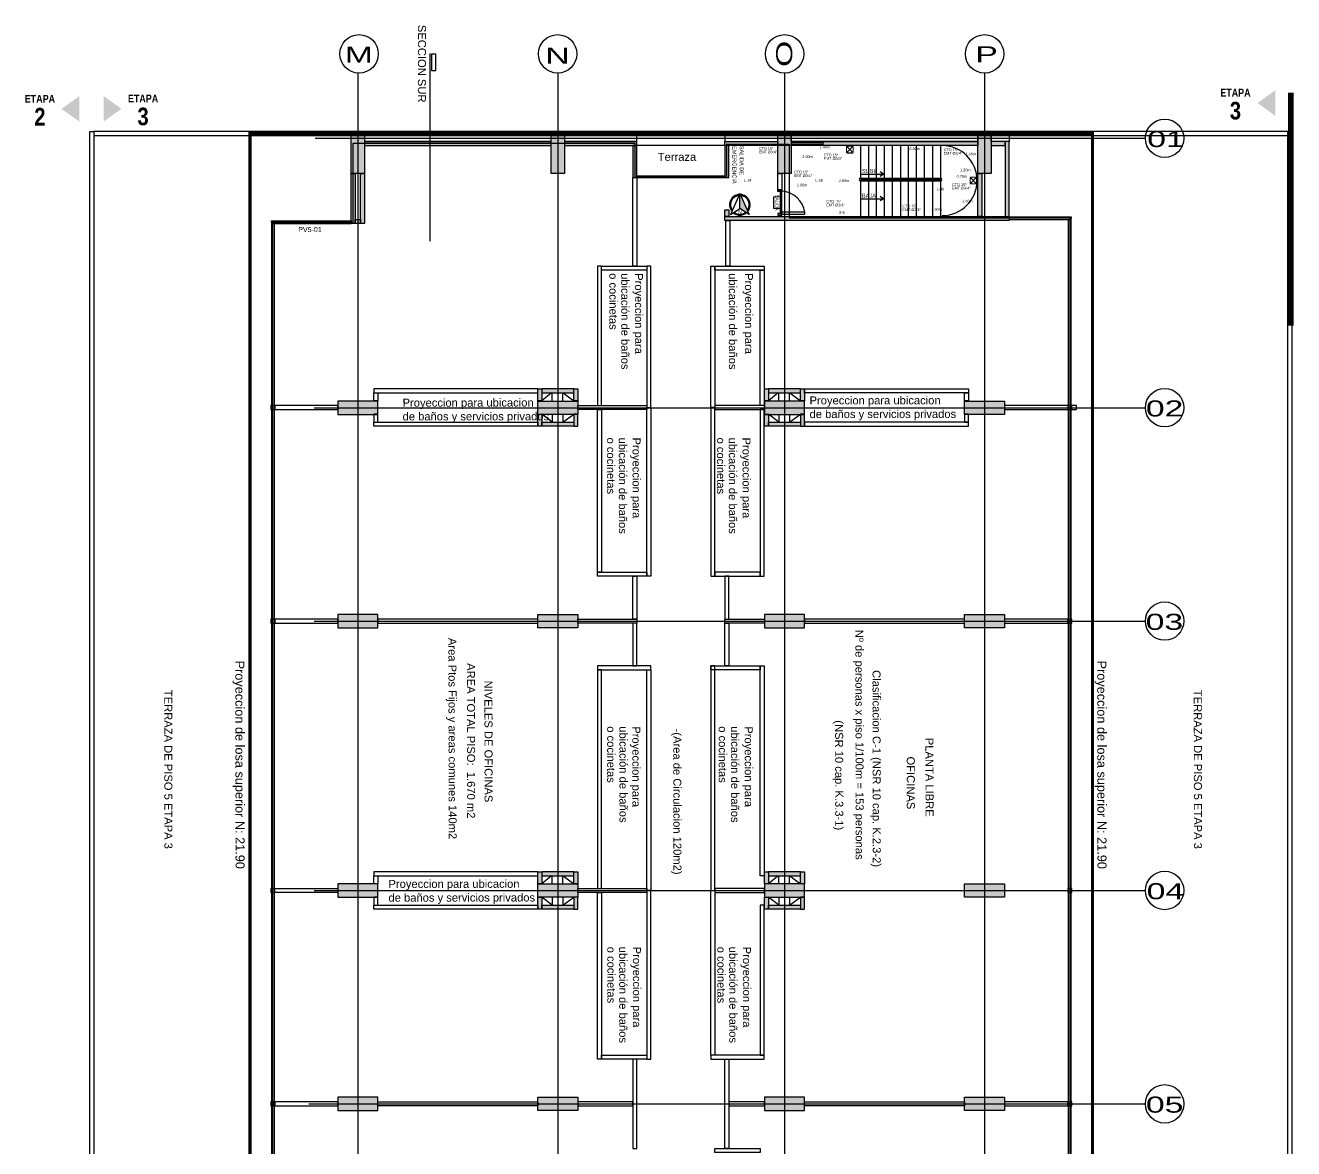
# Model space of a CAD drawing. Header units: metres. Extents: x 357 to 1031, y 43 to 2905.
# Drawn here: x 491.04 to 538.6, y 2491.36 to 2533.47 of the extents above; entities that cross this region are included whole.
import ezdxf
from ezdxf.lldxf.tags import DXFTag

# ---------------------------------------------------------------- set-up
doc = ezdxf.new("R2010")
doc.units = ezdxf.units.M
for name, pattern in [('HIDDEN', [9.525, 6.35, -3.175]), ('HIDDEN2', [4.7625, 3.175, -1.5875]), ('LÍNEAS_OCULTASX2', [0.75, 0.5, -0.25])]:
    doc.linetypes.add(name, pattern=pattern)
for name, color, linetype, lineweight in [('-CN-GYD-TUBERIA PVC', 96, 'PVC_LINE', 25), ('-CN-GYD-TUBERÍA TOMACORRIENTE PVC', 86, 'Continuous', 18), ('L', 7, 'Continuous', 15), ('TEXTOS', 250, 'Continuous', 20)]:
    doc.layers.add(name, color=color, linetype=linetype, lineweight=lineweight)
for name, color, linetype in [('CAJA DE PASO', 86, 'Continuous'), ('GG_PISO 3', 8, 'Continuous'), ('GG_PISO 5', 8, 'Continuous'), ('NORTE', 7, 'Continuous'), ('TEXTOS MEDIDAS', 7, 'Continuous')]:
    doc.layers.add(name, color=color, linetype=linetype)
doc.styles.add('STANDAR NEGRITA', font='ARIALNB.TTF', dxfattribs={"height": 0.2})
doc.styles.get("Standard").update_dxf_attribs({"font": 'arial.ttf'})
doc.styles.add('style2', font='arial.ttf', dxfattribs={"width": 1.5})
tags = doc.linetypes.add('PVC_LINE', pattern='A,0.5,-0.2,["PVC",Standard,S=0.1,R=0,X=-0.1,Y=-0.05],-0.25', length=0.95).pattern_tags.tags
tags[6] = DXFTag(74, 10)
pattern_1 = [(0, (0, 0), (0, 6.985), [5.08, -1.905]), (90, (0, 0), (-6.985, 4e-16), [5.08, -1.905])]

# ---------------------------------------------------------------- blocks, each defined once
blk = doc.blocks.new('A$Cf847e5f9')
h = blk.add_hatch(color=256)
h.dxf.hatch_style = 1
h.paths.add_polyline_path([(6.6, 18), (7.1, 19.1, 0.618991), (-0.9, 0.9), (-0.5, 2, -0.58483)])
h.paths.add_polyline_path([(8.1, 19.1), (8.5, 18, -0.58483), (15.6, 2), (16.1, 0.9, 0.618991)])
at = {"true_color": 0x636466}
h = blk.add_hatch(color=251, dxfattribs=at)
h.dxf.hatch_style = 1
h.paths.add_polyline_path([(7.6, 20.2), (7.6, 4.1), (17.6, -2.4)])
h = blk.add_hatch(color=256)
h.dxf.hatch_style = 1
h.paths.add_polyline_path([(14.7, -0.5), (13.8, 0.1, -0.344197), (1.4, 0.1), (0.5, -0.5, 0.361596)])
for points in [[(-2.4, -2.4), (7.6, 4.1)], [(17.6, -2.4), (7.6, 4.1)]]:
    blk.add_lwpolyline(points)
at = {"layer": 'NORTE'}
for q in [(-2.4, -2.4), (17.6, -2.4)]:
    blk.add_line((7.6, 20.2), q, dxfattribs=at)
blk.add_lwpolyline([(7.6, 4.1), (7.6, 20.2)], dxfattribs=at)
for radius, start, end in [(11.1, 92.5879, 219.6164), (10.1, 95.4614, 216.7429), (11.1, 320.3836, 87.4121), (10.1, 323.2571, 84.5386), (10.1, 232.0134, 307.9866), (11.1, 230.2404, 309.7596)]:
    blk.add_arc((7.6, 8), radius, start, end, dxfattribs=at)
at = {"layer": 'NORTE', "insert": (5.9, 2.4), "char_height": 4, "attachment_point": 1}
blk.add_mtext_dynamic_manual_height_columns('N', width=1.323, gutter_width=12.5, heights=[0], dxfattribs=at)
blk = doc.blocks.new('Caja de paso')
at = {"layer": '-CN-GYD-TUBERÍA TOMACORRIENTE PVC', "const_width": 0.00173}
blk.add_lwpolyline([(-0.111, 0.067), (-0.111, -0.067, 0.414214), (-0.067, -0.111), (0.067, -0.111, 0.414214), (0.111, -0.067), (0.111, 0.067, 0.414214), (0.067, 0.111), (-0.067, 0.111, 0.414214)], format="xyb", close=True, dxfattribs=at)
at = {"layer": '-CN-GYD-TUBERÍA TOMACORRIENTE PVC'}
blk.add_lwpolyline([(-0.057, -0.082), (0.057, -0.082, 0.414214), (0.082, -0.057), (0.082, 0.057, 0.414214), (0.057, 0.082), (-0.057, 0.082, 0.414214), (-0.082, 0.057), (-0.082, -0.057, 0.414214)], format="xyb", close=True, dxfattribs=at)
at = {"layer": '-CN-GYD-TUBERÍA TOMACORRIENTE PVC', "linetype": 'LÍNEAS_OCULTASX2'}
for points in [[(-0.057, 0.057), (0.057, -0.057)], [(0.057, 0.057), (-0.057, -0.057)]]:
    blk.add_lwpolyline(points, dxfattribs=at)
at = {"layer": '-CN-GYD-TUBERÍA TOMACORRIENTE PVC'}
for centre in [(-0.057, 0.057), (0.057, 0.057), (-0.057, -0.057), (0.057, -0.057)]:
    blk.add_circle(centre, 0.00665, dxfattribs=at)
blk = doc.blocks.new('Salida_3.8W')
h = blk.add_hatch()
h.set_pattern_fill('ANGLE', color=256)
h.set_pattern_definition(pattern_1)
h.paths.add_polyline_path([(0.434, -0.01), (0.434, 0.303), (-0.434, 0.303), (-0.434, -0.01)])
h.paths.add_polyline_path([(-0.424, 0), (-0.424, 0.293), (0.424, 0.293), (0.424, 0)], flags=16)
h = blk.add_hatch()
h.set_pattern_fill('ANGLE', color=256)
h.set_pattern_definition(pattern_1)
h.paths.add_polyline_path([(0.434, -0.01), (0.434, 0.303), (-0.434, 0.303), (-0.434, -0.01)])
h.paths.add_polyline_path([(-0.424, 0), (-0.424, 0.293), (0.424, 0.293), (0.424, 0)], flags=16)
at = {"layer": 'L'}
h = blk.add_hatch(dxfattribs=at)
h.set_pattern_fill('ANGLE', color=3)
h.set_pattern_definition([(0, (-44.6785, -37.2514), (0, 6.985), [5.08, -1.905]), (90, (-44.6785, -37.2514), (-6.985, 4e-16), [5.08, -1.905])])
h.paths.add_polyline_path([(0.434, -0.01), (0.434, 0.303), (-0.434, 0.303), (-0.434, -0.01)])
h.paths.add_polyline_path([(-0.424, 0), (-0.424, 0.293), (0.424, 0.293), (0.424, 0)], flags=16)
h = blk.add_hatch(color=3, dxfattribs=at)
h.paths.add_polyline_path([(0.434, -0.01), (0.434, 0.303), (-0.434, 0.303), (-0.434, -0.01)])
h.paths.add_polyline_path([(-0.424, 0), (-0.424, 0.293), (0.424, 0.293), (0.424, 0)], flags=16)
at = {"layer": 'L', "color": 3}
for points in [[(-0.434, 0.303), (0.434, 0.303), (0.434, -0.01), (-0.434, -0.01)], [(-0.424, 0.293), (0.424, 0.293), (0.424, 0), (-0.424, 0)]]:
    blk.add_lwpolyline(points, close=True, dxfattribs=at)
at = {"layer": 'L', "color": 3, "insert": (0, 0.146, 712.661), "char_height": 0.15, "width": 0.84839, "attachment_point": 5}
blk.add_mtext('\\pxqc;SALIDA', dxfattribs=at)

msp = doc.modelspace()

# ---------------------------------------------------------------- hatches: boundary and pattern name
at = {"layer": 'GG_PISO 5'}
h = msp.add_hatch(color=256, dxfattribs=at)
h.dxf.hatch_style = 1
h.paths.add_polyline_path([(493.975, 2529.865), (493.975, 2530.824), (494.643, 2530.344)])
h.paths.add_polyline_path([(493.068, 2529.865), (493.068, 2530.824), (492.4, 2530.344)])
h = msp.add_hatch(color=256, dxfattribs=at)
h.dxf.hatch_style = 1
h.paths.add_polyline_path([(537.909, 2530.082), (537.909, 2531.042), (537.911, 2530.562)], flags=0)
h.paths.add_polyline_path([(537.913, 2530.082), (537.913, 2531.042), (537.245, 2530.562)])
h = msp.add_hatch(color=256, dxfattribs=at)
h.paths.add_polyline_path([(511.26, 2527.915), (510.76, 2527.915), (510.76, 2529.415), (511.26, 2529.415)])
h.paths.add_polyline_path([(503.759, 2527.915), (503.26, 2527.915), (503.26, 2529.415), (503.759, 2529.415)])
h.paths.add_polyline_path([(527.257, 2527.915), (526.757, 2527.915), (526.757, 2529.415), (527.257, 2529.415)])
h.paths.add_polyline_path([(519.759, 2527.915), (519.259, 2527.915), (519.259, 2529.415), (519.759, 2529.415)])
h.paths.add_polyline_path([(527.757, 2519.39), (527.757, 2518.89), (526.257, 2518.89), (526.257, 2519.39)])
h.paths.add_polyline_path([(511.759, 2519.39), (511.759, 2518.89), (510.26, 2518.89), (510.26, 2519.39)])
h.paths.add_polyline_path([(518.76, 2519.39), (518.76, 2518.89), (520.259, 2518.89), (520.259, 2519.39)])
h.paths.add_polyline_path([(502.759, 2519.39), (502.759, 2518.89), (504.26, 2518.89), (504.26, 2519.39)])
h.paths.add_polyline_path([(527.757, 2511.39), (527.757, 2510.89), (526.257, 2510.89), (526.257, 2511.39)])
h.paths.add_polyline_path([(511.759, 2511.39), (511.759, 2510.89), (510.26, 2510.89), (510.26, 2511.39)])
h.paths.add_polyline_path([(518.76, 2511.39), (518.76, 2510.89), (520.259, 2510.89), (520.259, 2511.39)])
h.paths.add_polyline_path([(502.759, 2511.39), (502.759, 2510.89), (504.26, 2510.89), (504.26, 2511.39)])
h.paths.add_polyline_path([(527.757, 2501.29), (527.757, 2500.79), (526.257, 2500.79), (526.257, 2501.29)])
h.paths.add_polyline_path([(511.759, 2501.29), (511.759, 2500.79), (510.26, 2500.79), (510.26, 2501.29)])
h.paths.add_polyline_path([(518.76, 2501.29), (518.76, 2500.79), (520.259, 2500.79), (520.259, 2501.29)])
h.paths.add_polyline_path([(502.759, 2501.29), (502.759, 2500.79), (504.26, 2500.79), (504.26, 2501.29)])
h.paths.add_polyline_path([(527.757, 2493.29), (527.757, 2492.79), (526.257, 2492.79), (526.257, 2493.29)])
h.paths.add_polyline_path([(511.759, 2493.29), (511.759, 2492.79), (510.26, 2492.79), (510.26, 2493.29)])
h.paths.add_polyline_path([(518.76, 2493.29), (518.76, 2492.79), (520.259, 2492.79), (520.259, 2493.29)])
h.paths.add_polyline_path([(502.759, 2493.29), (502.759, 2492.79), (504.26, 2492.79), (504.26, 2493.29)])
h.paths.add_polyline_path([(519.759, 2483.613), (519.259, 2483.613), (519.259, 2482.117), (519.759, 2482.117)])
h.paths.add_polyline_path([(525.862, 2483.615), (527.362, 2483.615), (527.362, 2483.115), (525.862, 2483.115)])
h.paths.add_polyline_path([(503.759, 2482.115), (503.759, 2483.615), (503.26, 2483.615), (503.26, 2482.115)])
h.paths.add_polyline_path([(511.26, 2482.115), (511.26, 2483.311), (510.76, 2483.311), (510.76, 2482.115)])
h.paths.add_polyline_path([(526.757, 2475.09), (526.757, 2477.49), (527.257, 2477.49), (527.257, 2475.09)])
h.paths.add_polyline_path([(519.259, 2477.49), (519.259, 2475.09), (519.759, 2475.09), (519.759, 2477.49)])
h.paths.add_polyline_path([(510.76, 2477.49), (510.76, 2475.09), (511.26, 2475.09), (511.26, 2477.49)])
h.paths.add_polyline_path([(503.759, 2477.49), (503.759, 2475.09), (503.26, 2475.09), (503.26, 2477.49)])
h = msp.add_hatch(color=256, dxfattribs=at)
h.paths.add_polyline_path([(513.965, 2529.116), (511.26, 2529.116), (511.26, 2528.966), (513.815, 2528.966), (513.815, 2527.767), (513.965, 2527.767)])
h.paths.add_polyline_path([(510.76, 2528.968), (510.76, 2529.118), (503.759, 2529.118), (503.759, 2528.968)])
h = msp.add_hatch(color=256, dxfattribs=at)
h.paths.add_polyline_path([(527.782, 2526.311), (527.932, 2526.311), (527.932, 2529.116), (527.782, 2529.116)])
h.paths.add_polyline_path([(527.257, 2529.116), (527.257, 2528.966), (527.782, 2528.966), (527.782, 2529.116)])
h.paths.add_polyline_path([(520.96, 2528.966), (520.96, 2529.116), (526.757, 2529.116), (526.757, 2528.966)])
h.paths.add_polyline_path([(527.257, 2527.915), (527.107, 2527.915), (527.107, 2527.916), (527.257, 2527.916)])
h.paths.add_polyline_path([(526.907, 2526.311), (526.757, 2526.311), (526.757, 2527.916), (526.907, 2527.916)])
h.paths.add_polyline_path([(517.273, 2526.16), (517.273, 2526.31), (527.932, 2526.31), (527.932, 2526.16)])
h.paths.add_polyline_path([(519.759, 2527.915), (519.609, 2527.915), (519.609, 2527.916), (519.759, 2527.916)])
h.paths.add_polyline_path([(517.273, 2528.966), (517.273, 2529.116), (519.259, 2529.116), (519.259, 2528.966)])
h.paths.add_polyline_path([(517.423, 2528.966), (517.273, 2528.966), (517.273, 2527.767), (517.423, 2527.767)])
h.paths.add_polyline_path([(517.423, 2526.311), (517.273, 2526.311), (517.273, 2526.563), (517.423, 2526.563)])
h = msp.add_hatch(color=256, dxfattribs=at)
h.paths.add_polyline_path([(503.759, 2526.041), (503.609, 2526.041), (503.609, 2527.916), (503.759, 2527.916)])
h.paths.add_polyline_path([(503.609, 2526.191), (503.609, 2526.041), (503.41, 2526.041), (503.41, 2526.191)])
h.paths.add_polyline_path([(503.41, 2526.041), (503.26, 2526.041), (503.26, 2527.916), (503.41, 2527.916)])
h = msp.add_hatch(color=256, dxfattribs=at)
h.paths.add_polyline_path([(518.76, 2501.741), (518.91, 2501.741), (518.91, 2501.291), (518.76, 2501.291)])
h.paths.add_polyline_path([(518.91, 2501.741), (518.91, 2501.591), (520.109, 2501.591), (520.109, 2501.741)])
h.paths.add_polyline_path([(520.109, 2501.741), (520.259, 2501.741), (520.259, 2501.291), (520.109, 2501.291)])
h.paths.add_polyline_path([(510.26, 2501.741), (510.41, 2501.741), (510.41, 2501.291), (510.26, 2501.291)])
h.paths.add_polyline_path([(510.41, 2501.741), (510.41, 2501.591), (511.609, 2501.591), (511.609, 2501.741)])
h.paths.add_polyline_path([(511.609, 2501.741), (511.759, 2501.741), (511.759, 2501.291), (511.609, 2501.291)])
h.paths.add_polyline_path([(510.41, 2500.341), (510.26, 2500.341), (510.26, 2500.791), (510.41, 2500.791)])
h.paths.add_polyline_path([(511.609, 2500.341), (511.759, 2500.341), (511.759, 2500.791), (511.609, 2500.791)])
h.paths.add_polyline_path([(510.41, 2500.341), (510.41, 2500.491), (511.609, 2500.491), (511.609, 2500.341)])
h.paths.add_polyline_path([(518.91, 2500.341), (518.76, 2500.341), (518.76, 2500.791), (518.91, 2500.791)])
h.paths.add_polyline_path([(520.109, 2500.341), (520.259, 2500.341), (520.259, 2500.791), (520.109, 2500.791)])
h.paths.add_polyline_path([(518.91, 2500.341), (518.91, 2500.491), (520.109, 2500.491), (520.109, 2500.341)])
h.paths.add_polyline_path([(518.91, 2518.441), (518.76, 2518.441), (518.76, 2518.891), (518.91, 2518.891)])
h.paths.add_polyline_path([(520.109, 2518.441), (520.259, 2518.441), (520.259, 2518.891), (520.109, 2518.891)])
h.paths.add_polyline_path([(518.91, 2518.441), (518.91, 2518.591), (520.109, 2518.591), (520.109, 2518.441)])
h.paths.add_polyline_path([(518.76, 2519.841), (518.91, 2519.841), (518.91, 2519.391), (518.76, 2519.391)])
h.paths.add_polyline_path([(518.91, 2519.841), (518.91, 2519.691), (520.109, 2519.691), (520.109, 2519.841)])
h.paths.add_polyline_path([(520.109, 2519.841), (520.259, 2519.841), (520.259, 2519.391), (520.109, 2519.391)])
h.paths.add_polyline_path([(510.26, 2519.841), (510.41, 2519.841), (510.41, 2519.391), (510.26, 2519.391)])
h.paths.add_polyline_path([(510.41, 2519.841), (510.41, 2519.691), (511.609, 2519.691), (511.609, 2519.841)])
h.paths.add_polyline_path([(511.609, 2519.841), (511.759, 2519.841), (511.759, 2519.391), (511.609, 2519.391)])
h.paths.add_polyline_path([(510.41, 2518.441), (510.26, 2518.441), (510.26, 2518.891), (510.41, 2518.891)])
h.paths.add_polyline_path([(511.609, 2518.441), (511.759, 2518.441), (511.759, 2518.891), (511.609, 2518.891)])
h.paths.add_polyline_path([(510.41, 2518.441), (510.41, 2518.591), (511.609, 2518.591), (511.609, 2518.441)])
h.paths.add_polyline_path([(500.391, 2482.941), (500.241, 2482.941), (500.241, 2482.791), (500.391, 2482.791)])
h.paths.add_polyline_path([(500.391, 2493.116), (500.241, 2493.116), (500.241, 2492.966), (500.391, 2492.966)])
h.paths.add_polyline_path([(500.391, 2501.116), (500.241, 2501.116), (500.241, 2500.966), (500.391, 2500.966)])
h.paths.add_polyline_path([(500.391, 2511.216), (500.241, 2511.216), (500.241, 2511.066), (500.391, 2511.066)])
h.paths.add_polyline_path([(500.393, 2519.216), (500.243, 2519.216), (500.243, 2519.066), (500.393, 2519.066)])
h.paths.add_polyline_path([(530.283, 2493.116), (530.133, 2493.116), (530.133, 2492.966), (530.283, 2492.966)])
h.paths.add_polyline_path([(530.283, 2501.116), (530.133, 2501.116), (530.133, 2500.966), (530.283, 2500.966)])
h.paths.add_polyline_path([(530.283, 2511.216), (530.133, 2511.216), (530.133, 2511.066), (530.283, 2511.066)])
h.paths.add_polyline_path([(530.283, 2519.216), (530.133, 2519.216), (530.133, 2519.066), (530.283, 2519.066)])

# ---------------------------------------------------------------- linework, layer by layer
at = {"layer": '-CN-GYD-TUBERIA PVC', "linetype": 'PVC_LINE', "ltscale": 10, "const_width": 0.01}
msp.add_lwpolyline([(519.259, 2527.637), (519.685, 2527.64)], dxfattribs=at)
for points in [[(518.344, 2529.116), (518.344, 2529.116)], [(519.194, 2529.116), (519.194, 2529.116)]]:
    msp.add_lwpolyline(points)
msp.add_lwpolyline([(520.583, 2528.904), (520.583, 2528.904)], close=True)
at = {"layer": 'GG_PISO 3'}
for points in [[(522.357, 2527.897), (523.226, 2527.897), (523.096, 2527.983)], [(522.357, 2527.897), (523.226, 2527.897), (523.096, 2527.81)], [(522.357, 2526.975), (523.226, 2526.975), (523.096, 2527.062)], [(522.357, 2526.975), (523.226, 2526.975), (523.096, 2526.889)]]:
    msp.add_lwpolyline(points, dxfattribs=at)
at = {"layer": 'GG_PISO 5'}
for p, q in [((506.211, 2532.423), (506.211, 2525.386)), ((503.51, 2531.685), (503.51, 2472.125)), ((511.01, 2531.685), (511.01, 2472.125)), ((519.51, 2531.685), (519.51, 2472.125)), ((527.007, 2531.685), (527.007, 2472.125)), ((527.007, 2531.685), (527.007, 2472.125)), ((499.466, 2529.487), (499.466, 2475.056)), ((501.914, 2529.24), (533.042, 2529.24)), ((517.273, 2528.966), (513.965, 2528.966)), ((520.96, 2528.966), (518.719, 2528.966)), ((519.762, 2529.116), (520.96, 2529.116)), ((522.357, 2528.966), (522.357, 2527.741)), ((522.657, 2528.966), (522.657, 2527.741)), ((522.957, 2527.741), (522.957, 2528.966)), ((523.257, 2527.741), (523.257, 2528.966)), ((523.557, 2527.741), (523.557, 2528.966)), ((523.857, 2528.966), (523.857, 2527.741)), ((524.157, 2527.741), (524.157, 2528.966)), ((524.457, 2526.31), (524.457, 2528.966)), ((524.757, 2526.31), (524.757, 2528.966)), ((525.057, 2528.966), (525.057, 2526.31)), ((525.357, 2528.966), (525.357, 2526.31)), ((522.357, 2527.741), (525.357, 2527.741)), ((522.357, 2527.691), (525.357, 2527.691)), ((522.357, 2527.641), (522.357, 2526.31)), ((522.357, 2527.641), (525.357, 2527.641)), ((522.657, 2527.641), (522.657, 2526.31)), ((522.957, 2526.31), (522.957, 2527.641)), ((523.257, 2526.31), (523.257, 2527.641)), ((523.557, 2526.31), (523.557, 2527.641)), ((523.857, 2527.641), (523.857, 2526.31)), ((524.157, 2526.31), (524.157, 2527.641)), ((510.777, 2519.691), (510.41, 2519.391)), ((510.79, 2519.391), (510.79, 2519.691)), ((511.19, 2519.391), (511.19, 2519.691)), ((511.203, 2519.691), (511.609, 2519.391)), ((519.277, 2519.691), (518.91, 2519.391)), ((519.29, 2519.391), (519.29, 2519.691)), ((519.69, 2519.391), (519.69, 2519.691)), ((519.703, 2519.691), (520.109, 2519.391)), ((501.872, 2519.14), (533.042, 2519.14)), ((510.79, 2518.591), (510.41, 2518.891)), ((510.79, 2518.891), (510.79, 2518.591)), ((511.19, 2518.891), (511.19, 2518.591)), ((511.19, 2518.591), (511.609, 2518.891)), ((519.29, 2518.591), (518.91, 2518.891)), ((519.29, 2518.891), (519.29, 2518.591)), ((519.69, 2518.891), (519.69, 2518.591)), ((519.69, 2518.591), (520.109, 2518.891)), ((501.872, 2511.14), (533.042, 2511.14)), ((510.777, 2501.591), (510.41, 2501.291)), ((510.79, 2501.291), (510.79, 2501.591)), ((511.19, 2501.291), (511.19, 2501.591)), ((511.203, 2501.591), (511.609, 2501.291)), ((519.277, 2501.591), (518.91, 2501.291)), ((519.29, 2501.291), (519.29, 2501.591)), ((519.69, 2501.291), (519.69, 2501.591)), ((519.703, 2501.591), (520.109, 2501.291)), ((501.872, 2501.04), (533.042, 2501.04)), ((510.79, 2500.491), (510.41, 2500.791)), ((510.79, 2500.791), (510.79, 2500.491)), ((511.19, 2500.791), (511.19, 2500.491)), ((511.19, 2500.491), (511.609, 2500.791)), ((519.29, 2500.491), (518.91, 2500.791)), ((519.29, 2500.791), (519.29, 2500.491)), ((519.69, 2500.791), (519.69, 2500.491)), ((519.69, 2500.491), (520.109, 2500.791)), ((501.672, 2493.04), (533.042, 2493.04))]:
    msp.add_line(p, q, dxfattribs=at)
for points in [[(506.274, 2532.399), (506.274, 2531.786), (506.432, 2531.786), (506.432, 2532.399)], [(538.536, 2529.491), (493.614, 2529.491), (493.614, 2529.341), (538.536, 2529.341)], [(519.759, 2529.416), (519.759, 2529.491), (503.26, 2529.491), (503.26, 2529.416), (503.759, 2529.416), (503.759, 2529.118), (510.76, 2529.118), (510.76, 2529.416), (511.26, 2529.416), (511.26, 2529.116), (513.965, 2529.116), (513.965, 2529.341), (517.273, 2529.341), (517.273, 2529.116), (519.259, 2529.116), (519.259, 2529.416)], [(503.759, 2527.915), (503.26, 2527.915), (503.26, 2529.415), (503.759, 2529.415)], [(511.26, 2527.915), (510.76, 2527.915), (510.76, 2529.415), (511.26, 2529.415)], [(519.759, 2527.915), (519.259, 2527.915), (519.259, 2529.415), (519.759, 2529.415)], [(519.759, 2529.491), (527.932, 2529.491), (527.932, 2529.116), (527.257, 2529.116), (527.257, 2529.416), (526.757, 2529.416), (526.757, 2529.116), (519.759, 2529.116)], [(527.257, 2527.915), (526.757, 2527.915), (526.757, 2529.415), (527.257, 2529.415)], [(510.76, 2528.968), (510.76, 2529.118), (503.759, 2529.118), (503.759, 2528.968)], [(513.965, 2528.966), (513.965, 2529.116), (511.26, 2529.116), (511.26, 2528.966)], [(513.965, 2528.966), (513.815, 2528.966), (513.815, 2527.767), (513.965, 2527.767)], [(517.273, 2528.966), (517.273, 2529.116), (519.259, 2529.116), (519.259, 2528.966)], [(517.423, 2528.966), (517.273, 2528.966), (517.273, 2527.767), (517.423, 2527.767)], [(519.759, 2529.056), (519.759, 2529.006), (520.957, 2529.006), (520.957, 2529.056)], [(520.96, 2528.966), (520.96, 2529.116), (526.757, 2529.116), (526.757, 2528.966)], [(527.257, 2529.116), (527.257, 2528.966), (527.782, 2528.966), (527.782, 2529.116)], [(527.782, 2526.311), (527.932, 2526.311), (527.932, 2529.116), (527.782, 2529.116)], [(503.41, 2526.041), (503.26, 2526.041), (503.26, 2527.916), (503.41, 2527.916)], [(503.759, 2526.041), (503.609, 2526.041), (503.609, 2527.916), (503.759, 2527.916)], [(513.815, 2527.767), (513.965, 2527.767), (513.965, 2524.441), (513.815, 2524.441)], [(517.273, 2527.767), (517.273, 2527.817), (513.965, 2527.817), (513.965, 2527.767)], [(519.409, 2527.312), (519.259, 2527.312), (519.259, 2527.915), (519.409, 2527.915)], [(526.907, 2526.311), (526.757, 2526.311), (526.757, 2527.916), (526.907, 2527.916)], [(519.344, 2526.397), (519.412, 2526.397), (519.412, 2527.262), (519.344, 2527.262)], [(517.423, 2526.31), (517.273, 2526.31), (517.273, 2526.563), (517.423, 2526.563)], [(503.26, 2526.142), (503.26, 2526.092), (500.269, 2526.092), (500.269, 2526.142)], [(503.26, 2526.041), (503.26, 2526.092), (500.269, 2526.092), (500.269, 2526.041)], [(500.269, 2477.291), (500.319, 2477.291), (500.319, 2526.041), (500.269, 2526.041)], [(500.37, 2477.291), (500.319, 2477.291), (500.319, 2526.041), (500.37, 2526.041)], [(503.609, 2526.191), (503.609, 2526.041), (503.41, 2526.041), (503.41, 2526.191)], [(517.273, 2526.16), (517.273, 2526.31), (527.932, 2526.31), (527.932, 2526.16)], [(517.306, 2526.16), (517.456, 2526.16), (517.456, 2524.441), (517.306, 2524.441)], [(530.258, 2526.292), (530.258, 2526.242), (527.932, 2526.242), (527.932, 2526.292)], [(530.258, 2526.191), (530.258, 2526.242), (527.932, 2526.242), (527.932, 2526.191)], [(530.158, 2526.191), (530.208, 2526.191), (530.208, 2486.466), (530.158, 2486.466)], [(530.258, 2526.191), (530.208, 2526.191), (530.208, 2486.466), (530.258, 2486.466)], [(512.491, 2519.216), (512.641, 2519.216), (512.641, 2524.441), (512.491, 2524.441)], [(512.641, 2524.291), (512.641, 2524.441), (514.344, 2524.441), (514.344, 2524.291)], [(514.494, 2524.441), (514.344, 2524.441), (514.344, 2519.141), (514.494, 2519.141)], [(516.744, 2524.441), (516.894, 2524.441), (516.894, 2519.141), (516.744, 2519.141)], [(518.746, 2524.441), (518.746, 2524.291), (516.894, 2524.291), (516.894, 2524.441)], [(518.596, 2524.291), (518.746, 2524.291), (518.746, 2519.216), (518.596, 2519.216)], [(504.109, 2519.841), (504.109, 2519.691), (510.26, 2519.691), (510.26, 2519.841)], [(504.26, 2519.391), (504.109, 2519.391), (504.109, 2519.691), (504.26, 2519.691)], [(510.26, 2519.841), (510.41, 2519.841), (510.41, 2519.391), (510.26, 2519.391)], [(510.41, 2519.841), (510.41, 2519.691), (511.609, 2519.691), (511.609, 2519.841)], [(511.609, 2519.841), (511.759, 2519.841), (511.759, 2519.391), (511.609, 2519.391)], [(518.76, 2519.841), (518.91, 2519.841), (518.91, 2519.391), (518.76, 2519.391)], [(518.91, 2519.841), (518.91, 2519.691), (520.109, 2519.691), (520.109, 2519.841)], [(520.109, 2519.841), (520.259, 2519.841), (520.259, 2519.391), (520.109, 2519.391)], [(526.407, 2519.841), (526.407, 2519.691), (520.259, 2519.691), (520.259, 2519.841)], [(526.407, 2519.391), (526.257, 2519.391), (526.257, 2519.691), (526.407, 2519.691)], [(500.393, 2519.216), (500.243, 2519.216), (500.243, 2519.066), (500.393, 2519.066)], [(502.759, 2519.066), (502.759, 2519.216), (500.393, 2519.216), (500.393, 2519.066)], [(502.759, 2519.39), (502.759, 2518.89), (504.26, 2518.89), (504.26, 2519.39)], [(511.759, 2519.39), (511.759, 2518.89), (510.26, 2518.89), (510.26, 2519.39)], [(511.759, 2519.066), (511.759, 2519.216), (514.344, 2519.216), (514.344, 2519.066)], [(518.76, 2519.066), (518.76, 2519.216), (516.894, 2519.216), (516.894, 2519.066)], [(518.76, 2519.39), (518.76, 2518.89), (520.259, 2518.89), (520.259, 2519.39)], [(527.757, 2519.39), (527.757, 2518.89), (526.257, 2518.89), (526.257, 2519.39)], [(530.461, 2519.066), (530.461, 2519.216), (527.757, 2519.216), (527.757, 2519.066)], [(530.283, 2519.216), (530.133, 2519.216), (530.133, 2519.066), (530.283, 2519.066)], [(504.26, 2518.891), (504.109, 2518.891), (504.109, 2518.591), (504.26, 2518.591)], [(510.41, 2518.441), (510.26, 2518.441), (510.26, 2518.891), (510.41, 2518.891)], [(511.609, 2518.441), (511.759, 2518.441), (511.759, 2518.891), (511.609, 2518.891)], [(512.491, 2519.066), (512.641, 2519.066), (512.641, 2512.97), (512.491, 2512.97)], [(514.494, 2512.82), (514.344, 2512.82), (514.344, 2519.141), (514.494, 2519.141)], [(516.744, 2512.82), (516.894, 2512.82), (516.894, 2519.141), (516.744, 2519.141)], [(518.596, 2512.82), (518.746, 2512.82), (518.746, 2519.066), (518.596, 2519.066)], [(518.91, 2518.441), (518.76, 2518.441), (518.76, 2518.891), (518.91, 2518.891)], [(520.109, 2518.441), (520.259, 2518.441), (520.259, 2518.891), (520.109, 2518.891)], [(526.407, 2518.891), (526.257, 2518.891), (526.257, 2518.591), (526.407, 2518.591)], [(504.109, 2518.441), (504.109, 2518.591), (510.26, 2518.591), (510.26, 2518.441)], [(510.41, 2518.441), (510.41, 2518.591), (511.609, 2518.591), (511.609, 2518.441)], [(518.91, 2518.441), (518.91, 2518.591), (520.109, 2518.591), (520.109, 2518.441)], [(526.407, 2518.441), (526.407, 2518.591), (520.259, 2518.591), (520.259, 2518.441)], [(512.491, 2512.82), (512.491, 2512.97), (514.344, 2512.97), (514.344, 2512.82)], [(513.965, 2511.216), (513.815, 2511.216), (513.815, 2512.82), (513.965, 2512.82)], [(518.596, 2512.82), (518.596, 2512.97), (516.894, 2512.97), (516.894, 2512.82)], [(517.273, 2511.216), (517.423, 2511.216), (517.423, 2512.82), (517.273, 2512.82)], [(500.391, 2511.216), (500.241, 2511.216), (500.241, 2511.066), (500.391, 2511.066)], [(502.759, 2511.066), (502.759, 2511.216), (500.391, 2511.216), (500.391, 2511.066)], [(502.759, 2511.39), (502.759, 2510.89), (504.26, 2510.89), (504.26, 2511.39)], [(504.26, 2511.215), (504.26, 2511.065), (510.26, 2511.066), (510.26, 2511.216)], [(511.759, 2511.39), (511.759, 2510.89), (510.26, 2510.89), (510.26, 2511.39)], [(513.965, 2511.216), (513.965, 2511.066), (511.759, 2511.066), (511.759, 2511.216)], [(518.76, 2511.216), (518.76, 2511.066), (517.273, 2511.066), (517.273, 2511.216)], [(518.76, 2511.39), (518.76, 2510.89), (520.259, 2510.89), (520.259, 2511.39)], [(520.259, 2511.216), (520.259, 2511.066), (526.257, 2511.066), (526.257, 2511.216)], [(527.757, 2511.39), (527.757, 2510.89), (526.257, 2510.89), (526.257, 2511.39)], [(530.133, 2511.066), (530.133, 2511.216), (527.757, 2511.216), (527.757, 2511.066)], [(530.283, 2511.216), (530.133, 2511.216), (530.133, 2511.066), (530.283, 2511.066)], [(513.965, 2511.066), (513.815, 2511.066), (513.815, 2509.462), (513.965, 2509.462)], [(517.273, 2511.066), (517.423, 2511.066), (517.423, 2509.462), (517.273, 2509.462)], [(512.491, 2509.462), (512.491, 2509.312), (514.494, 2509.312), (514.494, 2509.462)], [(512.491, 2501.116), (512.641, 2501.116), (512.641, 2509.312), (512.491, 2509.312)], [(514.494, 2501.041), (514.344, 2501.041), (514.344, 2509.312), (514.494, 2509.312)], [(518.596, 2509.462), (518.596, 2509.312), (516.744, 2509.312), (516.744, 2509.462)], [(516.744, 2501.041), (516.894, 2501.041), (516.894, 2509.462), (516.744, 2509.462)], [(518.596, 2509.462), (518.746, 2509.462), (518.746, 2501.591), (518.596, 2501.591)], [(504.109, 2501.741), (504.109, 2501.591), (510.26, 2501.591), (510.26, 2501.741)], [(504.26, 2501.291), (504.109, 2501.291), (504.109, 2501.591), (504.26, 2501.591)], [(510.26, 2501.741), (510.41, 2501.741), (510.41, 2501.291), (510.26, 2501.291)], [(510.41, 2501.741), (510.41, 2501.591), (511.609, 2501.591), (511.609, 2501.741)], [(511.609, 2501.741), (511.759, 2501.741), (511.759, 2501.291), (511.609, 2501.291)], [(518.76, 2501.741), (518.91, 2501.741), (518.91, 2501.291), (518.76, 2501.291)], [(518.91, 2501.741), (518.91, 2501.591), (520.109, 2501.591), (520.109, 2501.741)], [(520.109, 2501.741), (520.259, 2501.741), (520.259, 2501.291), (520.109, 2501.291)], [(500.391, 2501.116), (500.241, 2501.116), (500.241, 2500.966), (500.391, 2500.966)], [(500.391, 2500.966), (500.391, 2501.116), (502.759, 2501.116), (502.759, 2500.966)], [(502.759, 2501.29), (502.759, 2500.79), (504.26, 2500.79), (504.26, 2501.29)], [(511.759, 2501.29), (511.759, 2500.79), (510.26, 2500.79), (510.26, 2501.29)], [(511.759, 2500.966), (511.759, 2501.116), (514.344, 2501.116), (514.344, 2500.966)], [(518.76, 2500.966), (518.76, 2501.116), (516.894, 2501.116), (516.894, 2500.966)], [(518.76, 2501.29), (518.76, 2500.79), (520.259, 2500.79), (520.259, 2501.29)], [(527.757, 2501.29), (527.757, 2500.79), (526.257, 2500.79), (526.257, 2501.29)], [(530.283, 2501.116), (530.133, 2501.116), (530.133, 2500.966), (530.283, 2500.966)], [(504.26, 2500.791), (504.109, 2500.791), (504.109, 2500.491), (504.26, 2500.491)], [(510.41, 2500.341), (510.26, 2500.341), (510.26, 2500.791), (510.41, 2500.791)], [(511.609, 2500.341), (511.759, 2500.341), (511.759, 2500.791), (511.609, 2500.791)], [(512.491, 2500.966), (512.641, 2500.966), (512.641, 2494.72), (512.491, 2494.72)], [(514.494, 2501.041), (514.344, 2501.041), (514.344, 2494.72), (514.494, 2494.72)], [(516.744, 2501.041), (516.894, 2501.041), (516.894, 2494.87), (516.744, 2494.87)], [(518.91, 2500.341), (518.76, 2500.341), (518.76, 2500.791), (518.91, 2500.791)], [(520.109, 2500.341), (520.259, 2500.341), (520.259, 2500.791), (520.109, 2500.791)], [(504.109, 2500.341), (504.109, 2500.491), (510.26, 2500.491), (510.26, 2500.341)], [(510.41, 2500.341), (510.41, 2500.491), (511.609, 2500.491), (511.609, 2500.341)], [(518.596, 2494.87), (518.746, 2494.87), (518.746, 2500.491), (518.596, 2500.491)], [(518.91, 2500.341), (518.91, 2500.491), (520.109, 2500.491), (520.109, 2500.341)], [(512.641, 2494.72), (512.641, 2494.87), (514.344, 2494.87), (514.344, 2494.72)], [(513.965, 2494.72), (513.815, 2494.72), (513.815, 2491.362), (513.965, 2491.362)], [(518.746, 2494.72), (518.746, 2494.87), (516.744, 2494.87), (516.744, 2494.72)], [(517.273, 2494.72), (517.423, 2494.72), (517.423, 2491.362), (517.273, 2491.362)], [(500.391, 2493.116), (500.241, 2493.116), (500.241, 2492.966), (500.391, 2492.966)], [(500.364, 2493.116), (500.364, 2492.966), (502.759, 2492.966), (502.759, 2493.116)], [(500.391, 2493.116), (500.391, 2492.966), (502.759, 2492.966), (502.759, 2493.116)], [(502.759, 2493.29), (502.759, 2492.79), (504.26, 2492.79), (504.26, 2493.29)], [(510.26, 2493.116), (510.26, 2492.966), (504.26, 2492.966), (504.26, 2493.116)], [(510.26, 2493.116), (510.26, 2492.966), (504.26, 2492.966), (504.26, 2493.116)], [(511.759, 2493.29), (511.759, 2492.79), (510.26, 2492.79), (510.26, 2493.29)], [(511.759, 2493.116), (511.759, 2492.966), (513.815, 2492.966), (513.815, 2493.116)], [(517.423, 2493.116), (517.423, 2492.966), (518.76, 2492.966), (518.76, 2493.116)], [(518.76, 2493.29), (518.76, 2492.79), (520.259, 2492.79), (520.259, 2493.29)], [(526.257, 2493.116), (526.257, 2492.966), (520.259, 2492.966), (520.259, 2493.116)], [(526.257, 2493.116), (526.257, 2492.966), (520.259, 2492.966), (520.259, 2493.116)], [(527.757, 2493.29), (527.757, 2492.79), (526.257, 2492.79), (526.257, 2493.29)], [(527.757, 2493.116), (527.757, 2492.966), (530.133, 2492.966), (530.133, 2493.116)], [(530.283, 2493.116), (530.133, 2493.116), (530.133, 2492.966), (530.283, 2492.966)], [(518.596, 2491.362), (518.596, 2491.212), (516.894, 2491.212), (516.894, 2491.362)]]:
    msp.add_lwpolyline(points, close=True, dxfattribs=at)
at = {"layer": 'GG_PISO 5', "linetype": 'HIDDEN2', "ltscale": 1.5, "const_width": 0.213}
msp.add_lwpolyline([(538.494, 2522.215), (538.494, 2530.947)], dxfattribs=at)
at = {"layer": 'GG_PISO 5'}
for points in [[(493.464, 2475.166), (493.464, 2529.491), (493.614, 2529.491), (493.614, 2475.166)], [(538.386, 2475.166), (538.386, 2529.491), (538.536, 2529.491), (538.536, 2475.166)], [(514.319, 2481.045), (514.242, 2481.045), (514.242, 2482.185), (510.832, 2482.185), (510.832, 2477.237), (500.319, 2477.241), (500.319, 2526.092), (503.33, 2526.092), (503.337, 2529.061), (513.89, 2529.061), (513.89, 2527.787), (517.342, 2527.798), (517.342, 2529.03), (519.685, 2529.019), (519.685, 2526.262), (530.208, 2526.262), (530.208, 2486.393), (522.328, 2486.395), (522.328, 2484.492), (521.325, 2484.493), (521.327, 2483.533), (519.329, 2483.533), (519.335, 2482.189), (517.412, 2482.194)], [(519.344, 2527.245), (519.262, 2527.245), (519.262, 2527.312), (519.412, 2527.312), (519.412, 2527.262), (519.344, 2527.262), (519.344, 2527.245)], [(519.395, 2527.319), (519.395, 2527.312), (519.279, 2527.312), (519.279, 2527.319)], [(519.344, 2526.414), (519.262, 2526.414), (519.262, 2526.346), (519.412, 2526.346), (519.412, 2526.397), (519.344, 2526.397), (519.344, 2526.414)], [(519.395, 2526.329), (519.395, 2526.346), (519.279, 2526.346), (519.279, 2526.329)]]:
    msp.add_lwpolyline(points, dxfattribs=at)
at = {"layer": 'GG_PISO 5', "ltscale": 5, "const_width": 0.12}
msp.add_lwpolyline([(499.466, 2529.416), (531.058, 2529.416), (531.058, 2474.941), (499.466, 2474.941)], close=True, dxfattribs=at)
at = {"layer": 'GG_PISO 5', "linetype": 'HIDDEN'}
msp.add_lwpolyline([(519.412, 2526.464), (519.412, 2526.397), (520.277, 2526.397), (520.277, 2526.464)], close=True, dxfattribs=at)
at = {"layer": 'GG_PISO 5', "linetype": 'Continuous'}
for centre in [(503.557, 2532.405), (511, 2532.405), (519.51, 2532.405), (527.01, 2532.405), (533.762, 2529.24), (533.762, 2519.14), (533.762, 2511.14), (533.762, 2501.04), (533.762, 2493.04)]:
    msp.add_circle(centre, 0.72, dxfattribs=at)
at = {"layer": 'GG_PISO 5'}
for centre, radius, start, end in [((525.419, 2527.654), 1.312, 270.338, 89.662), ((522.357, 2527.691), 0.05, 90, 270), ((525.357, 2527.691), 0.05, 270, 90), ((519.34, 2526.316), 0.948, 8.9952, 85.6635)]:
    msp.add_arc(centre, radius, start, end, dxfattribs=at)

# ---------------------------------------------------------------- block references
at = {"layer": 'CAJA DE PASO', "linetype": 'Continuous', "ltscale": 10, "xscale": 1.5, "yscale": 1.5, "zscale": 45.18280937220077}
for p in [(521.956, 2528.823), (526.59, 2527.655)]:
    msp.add_blockref('Caja de paso', p, dxfattribs=at)
at = {"layer": 'L', "xscale": 0.5, "yscale": 0.8, "rotation": 270}
msp.add_blockref('Salida_3.8W', (519.11, 2526.829), dxfattribs=at)
at = {"layer": 'NORTE', "xscale": 0.035, "yscale": 0.035}
msp.add_blockref('A$Cf847e5f9', (517.568, 2526.465), dxfattribs=at)

# ---------------------------------------------------------------- texts
at = {"layer": 'GG_PISO 3', "char_height": 0.15, "attachment_point": 1, "rotation": 360}
for s, insert in [('SUBE', (522.414, 2528.087)), ('BAJA', (522.414, 2527.166))]:
    msp.add_mtext_dynamic_manual_height_columns(s, width=0.89145, gutter_width=5, heights=[0], dxfattribs=dict(at, insert=insert))
at = {"layer": 'GG_PISO 5'}
for s, height, rotation, p in [('SECCION SUR', 0.3, 269.9331, (505.764, 2533.492)), ('EMERGENCIA', 0.15, 270.0669, (517.557, 2528.948)), ('SALIDA DE', 0.15, 270.0669, (517.828, 2528.959)), ('Terraza', 0.3, 0.0669, (514.756, 2528.392)), ('PV5-01', 0.1886, 359.9331, (501.275, 2525.724)), ('o cocinetas', 0.3, 270.0669, (512.941, 2524.183)), ('ubicación de baños ', 0.3, 270.0669, (513.385, 2524.183)), ('Proyeccion para ', 0.3, 270.0669, (513.899, 2524.183)), ('ubicación de baños ', 0.3, 270.0669, (517.42, 2524.183)), ('Proyeccion para ', 0.3, 270.0669, (518.024, 2524.183)), ('Proyeccion para ubicacion', 0.3, 0.0669, (505.187, 2519.177)), ('Proyeccion para ubicacion', 0.3, 0.0669, (520.448, 2519.263)), ('de baños y servicios privados', 0.3, 0.0669, (505.187, 2518.663)), ('de baños y servicios privados', 0.3, 0.0669, (520.448, 2518.75)), ('o cocinetas', 0.3, 270.0669, (512.85, 2518.02)), ('ubicación de baños ', 0.3, 270.0669, (513.295, 2518.02)), ('Proyeccion para ', 0.3, 270.0669, (513.809, 2518.02)), ('o cocinetas', 0.3, 270.0669, (516.975, 2518.02)), ('ubicación de baños ', 0.3, 270.0669, (517.419, 2518.02)), ('Proyeccion para ', 0.3, 270.0669, (517.933, 2518.02)), ('Nº de personas x piso 1/100m = 153 personas', 0.3, 270.0669, (522.167, 2510.815)), ('Area Ptos Fijos y areas comunes 140m2', 0.3, 270.0669, (506.907, 2510.509)), ('Proyeccion de losa superior N: 21.90', 0.34095, 270.0669, (498.914, 2509.658)), ('AREA TOTAL PISO:  1.670 m2', 0.3, 270.0669, (507.601, 2509.563)), ('Clasificacion C-1 (NSR 10 cap. K.2.3-2)', 0.3, 270.0669, (522.809, 2509.301)), ('Proyeccion de losa superior N: 21.90', 0.34095, 270.0669, (531.235, 2509.658)), ('NIVELES DE OFICINAS', 0.3, 270.0669, (508.257, 2508.908)), ('TERRAZA DE PISO 5 ETAPA 3', 0.3, 270.0669, (496.249, 2508.56)), ('TERRAZA DE PISO 5 ETAPA 3', 0.3, 270.0669, (534.856, 2508.56)), ('(NSR 10 cap. K.3.3-1)', 0.3, 270.0669, (521.407, 2507.42)), ('o cocinetas', 0.3, 270.0669, (512.857, 2507.196)), ('ubicación de baños ', 0.3, 270.0669, (513.318, 2507.196)), ('Proyeccion para ', 0.3, 270.0669, (513.802, 2507.196)), ('-(Area de Circulacion 120m2)', 0.3, 270.0669, (515.337, 2507.109)), ('o cocinetas', 0.3, 270.0669, (517.042, 2507.196)), ('ubicación de baños ', 0.3, 270.0669, (517.502, 2507.196)), ('Proyeccion para ', 0.3, 270.0669, (518.016, 2507.196)), ('PLANTA LIBRE', 0.3, 270.0669, (524.794, 2506.764)), ('OFICINAS', 0.3, 270.0669, (524.093, 2506.061)), ('Proyeccion para ubicacion', 0.3, 0.0669, (504.658, 2501.135)), ('de baños y servicios privados', 0.3, 0.0669, (504.658, 2500.621)), ('o cocinetas', 0.3, 270.0669, (512.864, 2498.932)), ('ubicación de baños ', 0.3, 270.0669, (513.308, 2498.932)), ('Proyeccion para ', 0.3, 270.0669, (513.822, 2498.932)), ('o cocinetas', 0.3, 270.0669, (516.989, 2498.932)), ('ubicación de baños ', 0.3, 270.0669, (517.433, 2498.932)), ('Proyeccion para ', 0.3, 270.0669, (517.947, 2498.932))]:
    msp.add_text(s, height=height, rotation=rotation, dxfattribs=at).set_placement(p)
at = {"layer": 'GG_PISO 5', "style": 'style2', "width": 1.5}
for s, height, rotation, p in [('M', 0.603, 0.0293, (503.022, 2532.075)), ('N', 0.603, 0.0293, (510.541, 2532.034)), ('O', 0.603, 90.0293, (519.798, 2531.915)), ('P', 0.603, 0.0293, (526.665, 2532.085)), ('01', 0.6031, 0.0293, (533.111, 2528.91)), ('02', 0.6031, 0.0293, (533.059, 2518.81)), ('03', 0.6031, 0.0293, (533.051, 2510.81)), ('04', 0.6031, 0.0293, (533.089, 2500.71)), ('05', 0.6031, 0.0293, (533.061, 2492.71))]:
    msp.add_text(s, height=height, rotation=rotation, dxfattribs=at).set_placement(p)
at = {"layer": 'GG_PISO 5', "char_height": 0.2925, "attachment_point": 7, "rotation": 360, "style": 'STANDAR NEGRITA'}
for s, insert in [('\\pxqc;ETAPA\\P{\\H2.255x;3}', (535.252, 2529.936)), ('\\pxqc;ETAPA\\P{\\H2.255x;2}', (490.421, 2529.719)), ('\\pxqc;ETAPA\\P{\\H2.255x;3}', (494.29, 2529.719))]:
    msp.add_mtext_dynamic_manual_height_columns(s, width=2.33132, gutter_width=10, heights=[0], dxfattribs=dict(at, insert=insert))
at = {"layer": 'TEXTOS', "char_height": 0.1, "width": 0.6806, "attachment_point": 1}
for insert in [(518.552, 2528.91), (525.477, 2528.858), (520.979, 2528.666), (519.864, 2528.022), (525.795, 2527.555), (521.077, 2526.921), (523.931, 2526.746)]:
    msp.add_mtext('\\A1;\\pxsm0.8;CTO 15*\\PEMT Ø3/4"       ', dxfattribs=dict(at, insert=insert))
at = {"layer": 'TEXTOS', "char_height": 0.1, "attachment_point": 1}
for s, width, insert in [('0.70m', 0.27392, (525.963, 2527.858)), ('\\pxqc;L-34', 0.27392, (517.996, 2527.713)), ('\\pxqc;L-35', 0.27392, (520.668, 2527.71)), ('\\pxqc;L-36', 0.27392, (525.22, 2527.392)), ('\\pxqc;S-5', 0.77349, (521.274, 2526.511))]:
    msp.add_mtext_dynamic_manual_height_columns(s, width=width, gutter_width=0.325, heights=[0], dxfattribs=dict(at, insert=insert))
at = {"layer": 'TEXTOS MEDIDAS', "char_height": 0.1, "attachment_point": 1}
for s, insert in [('1.40m', (520.822, 2528.966)), ('6.80m', (524.195, 2528.898)), ('1.50m', (526.303, 2528.707)), ('2.00m', (520.175, 2528.6)), ('1.20m', (526.095, 2528.104)), ('2.00m', (519.975, 2527.536)), ('2.60m', (521.549, 2527.697)), ('1.40m', (526.168, 2526.935)), ('4.90m', (525.019, 2526.621))]:
    msp.add_mtext_dynamic_manual_height_columns(s, width=0.27392, gutter_width=0.325, heights=[0], dxfattribs=dict(at, insert=insert))

doc.saveas('drawing.dxf')
